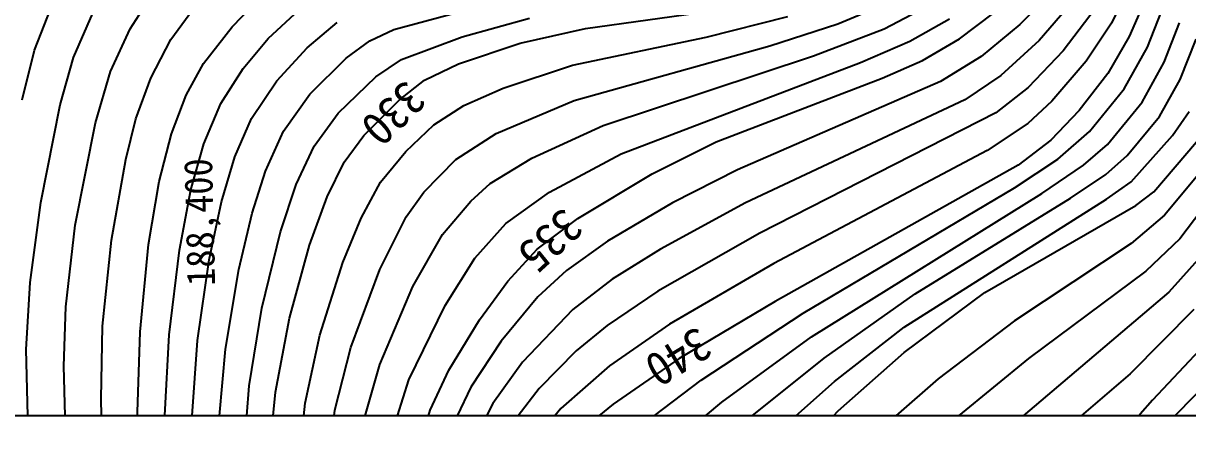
# Model space of a CAD drawing. Header units: millimetres. Extents: x 14950 to 15746, y 1103 to 1809.
# Drawn here: x 15562.6 to 15645.1, y 1394.2 to 1424.4 of the extents above; entities that cross this region are included whole.
import ezdxf
from ezdxf.enums import TextEntityAlignment as Align
from ezdxf.xclip import XClip

# ---------------------------------------------------------------- set-up
doc = ezdxf.new("R2010")
doc.units = ezdxf.units.MM
doc.header["$LTSCALE"] = 10
doc.header["$MEASUREMENT"] = 0
doc.header["$XCLIPFRAME"] = 2
doc.layers.add('TX-PAPR', color=2, linetype='Continuous', plot=False)
doc.layers.add('TZ-BASE', color=253, linetype='Continuous')
doc.styles.add('HANA', font='GulimChe.ttf')

# ---------------------------------------------------------------- blocks, each defined once
blk = doc.blocks.new('JD-DGDG5SGS')
at = {"layer": 'TZ-BASE'}
for p, q in [((606.233, -44.379, 120.104), (603.35, -47.293, 120.104)), ((611.438, -43.942, 123.104), (609.84, -47.22, 123.104)), ((540.33, -47.613, 107.104), (542.076, -44.863, 107.104)), ((547.543, -47.481, 109.104), (549.665, -45.283, 109.104)), ((607.503, -45.225, 121.104), (604.724, -48.437, 121.104)), ((612.573, -44.789, 124.104), (611.099, -48.154, 124.104)), ((533.542, -49.118, 105.104), (534.926, -45.618, 105.104)), ((543.219, -48.367, 108.104), (545.031, -45.877, 108.104)), ((558.996, -47.665, 112.104), (565.952, -45.783, 112.104)), ((590.452, -47.248, 116.104), (593.741, -45.885, 116.104)), ((593.748, -47.603, 117.104), (597.131, -45.83, 117.104)), ((599.09, -48.324, 119.104), (602.73, -45.533, 119.104)), ((608.69, -46.184, 122.104), (606.432, -49.16, 122.104)), ((612.406, -48.907, 125.104), (613.64, -45.722, 125.104)), ((536.323, -49.641, 106.104), (537.676, -46.496, 106.104)), ((550.109, -48.294, 110.104), (552.301, -46.262, 110.104)), ((563.844, -48.179, 113.104), (568.627, -46.853, 113.104)), ((572.578, -47.58, 114.104), (581.419, -46.353, 114.104)), ((581.144, -48.209, 115.104), (586.908, -46.743, 115.104)), ((595.565, -48.496, 118.104), (598.363, -46.898, 118.104)), ((538.946, -50.637, 107.104), (540.33, -47.613, 107.104)), ((545.534, -50.057, 109.104), (547.543, -47.481, 109.104)), ((552.859, -48.963, 111.104), (555.002, -47.172, 111.104)), ((557.317, -48.464, 112.104), (558.996, -47.665, 112.104)), ((567.962, -48.615, 114.104), (572.578, -47.58, 114.104)), ((585.643, -48.812, 116.104), (590.452, -47.248, 116.104)), ((588.741, -49.53, 117.104), (593.748, -47.603, 117.104)), ((603.35, -47.293, 120.104), (600.615, -49.573, 120.104)), ((609.84, -47.22, 123.104), (608.056, -49.9, 123.104)), ((613.586, -49.982, 126.104), (614.671, -47.177, 126.104)), ((541.785, -51.109, 108.104), (543.219, -48.367, 108.104)), ((548.331, -50.427, 110.104), (550.109, -48.294, 110.104)), ((555.626, -49.689, 112.104), (557.317, -48.464, 112.104)), ((559.548, -49.78, 113.104), (563.844, -48.179, 113.104)), ((563.578, -50.078, 114.104), (567.962, -48.615, 114.104)), ((571.665, -50.186, 115.104), (581.144, -48.209, 115.104)), ((592.061, -50.005, 118.104), (595.565, -48.496, 118.104)), ((596.464, -49.844, 119.104), (599.09, -48.324, 119.104)), ((604.724, -48.437, 121.104), (601.999, -50.925, 121.104)), ((611.099, -48.154, 124.104), (609.584, -50.785, 124.104)), ((614.723, -51.202, 127.104), (615.837, -48.336, 127.104)), ((532.665, -52.636, 105.104), (533.542, -49.118, 105.104)), ((550.719, -51.29, 111.104), (552.859, -48.963, 111.104)), ((571.775, -52.683, 116.104), (585.643, -48.812, 116.104)), ((606.432, -49.16, 122.104), (603.936, -51.758, 122.104)), ((610.756, -51.849, 125.104), (612.406, -48.907, 125.104)), ((535.364, -52.985, 106.104), (536.323, -49.641, 106.104)), ((544.295, -52.303, 109.104), (545.534, -50.057, 109.104)), ((553.053, -52.229, 112.104), (555.626, -49.689, 112.104)), ((557.726, -51.004, 113.104), (559.548, -49.78, 113.104)), ((561.169, -51.246, 114.104), (563.578, -50.078, 114.104)), ((566.741, -51.807, 115.104), (571.665, -50.186, 115.104)), ((573.848, -54.448, 117.104), (588.741, -49.53, 117.104)), ((575.109, -56.47, 118.104), (592.061, -50.005, 118.104)), ((593.592, -51.105, 119.104), (596.464, -49.844, 119.104)), ((600.615, -49.573, 120.104), (597.743, -51.333, 120.104)), ((608.056, -49.9, 123.104), (605.614, -52.73, 123.104)), ((612.021, -52.797, 126.104), (613.586, -49.982, 126.104)), ((537.86, -54.258, 107.104), (538.946, -50.637, 107.104)), ((540.735, -53.987, 108.104), (541.785, -51.109, 108.104)), ((546.74, -52.907, 110.104), (548.331, -50.427, 110.104)), ((555.062, -53.582, 113.104), (557.726, -51.004, 113.104)), ((581.852, -55.603, 119.104), (593.592, -51.105, 119.104)), ((601.999, -50.925, 121.104), (599.456, -52.628, 121.104)), ((609.584, -50.785, 124.104), (607.556, -53.397, 124.104)), ((548.922, -53.955, 111.104), (550.719, -51.29, 111.104)), ((559.416, -52.627, 114.104), (561.169, -51.246, 114.104)), ((563.962, -53.05, 115.104), (566.741, -51.807, 115.104)), ((597.743, -51.333, 120.104), (583.362, -57.583, 120.104)), ((603.936, -51.758, 122.104), (601.66, -53.563, 122.104)), ((608.281, -54.881, 125.104), (610.756, -51.849, 125.104)), ((613.238, -53.807, 127.104), (614.723, -51.202, 127.104)), ((543.245, -55.033, 109.104), (544.295, -52.303, 109.104)), ((551.182, -54.856, 112.104), (553.053, -52.229, 112.104)), ((556.876, -55.153, 114.104), (559.416, -52.627, 114.104)), ((566.266, -55.018, 116.104), (571.775, -52.683, 116.104)), ((599.456, -52.628, 121.104), (583.93, -59.921, 121.104)), ((605.614, -52.73, 123.104), (603.919, -54.314, 123.104)), ((533.996, -59.913, 106.104), (535.364, -52.985, 106.104)), ((545.555, -55.758, 110.104), (546.74, -52.907, 110.104)), ((553.357, -55.918, 113.104), (555.062, -53.582, 113.104)), ((561.842, -54.407, 115.104), (563.962, -53.05, 115.104)), ((601.66, -53.563, 122.104), (584.927, -62.075, 122.104)), ((607.556, -53.397, 124.104), (605.549, -55.501, 124.104)), ((609.558, -55.79, 126.104), (612.021, -52.797, 126.104)), ((614.164, -55.169, 128.104), (615.355, -53.467, 128.104)), ((536.442, -61.511, 107.104), (537.86, -54.258, 107.104)), ((540.031, -56.869, 108.104), (540.735, -53.987, 108.104)), ((547.75, -56.68, 111.104), (548.922, -53.955, 111.104)), ((559.851, -56.298, 115.104), (561.842, -54.407, 115.104)), ((603.919, -54.314, 123.104), (601.044, -56.231, 123.104)), ((610.948, -56.571, 127.104), (613.238, -53.807, 127.104)), ((542.371, -58.431, 109.104), (543.245, -55.033, 109.104)), ((549.915, -57.677, 112.104), (551.182, -54.856, 112.104)), ((555.491, -57.049, 114.104), (556.876, -55.153, 114.104)), ((563.39, -56.858, 116.104), (566.266, -55.018, 116.104)), ((568.782, -56.774, 117.104), (573.848, -54.448, 117.104)), ((606.048, -56.844, 125.104), (608.281, -54.881, 125.104)), ((611.246, -58.436, 128.104), (614.164, -55.169, 128.104)), ((544.636, -59.016, 110.104), (545.555, -55.758, 110.104)), ((552.084, -58.642, 113.104), (553.357, -55.918, 113.104)), ((577.317, -57.865, 119.104), (581.852, -55.603, 119.104)), ((605.549, -55.501, 124.104), (603.24, -57.253, 124.104)), ((607.869, -57.272, 126.104), (609.558, -55.79, 126.104)), ((612.841, -59.15, 129.104), (615.86, -55.613, 129.104)), ((538.997, -62.572, 108.104), (540.031, -56.869, 108.104)), ((546.802, -59.851, 111.104), (547.75, -56.68, 111.104)), ((558.058, -58.47, 115.104), (559.851, -56.298, 115.104)), ((561.124, -59.179, 116.104), (563.39, -56.858, 116.104)), ((565.823, -58.567, 117.104), (568.782, -56.774, 117.104)), ((570.046, -59.179, 118.104), (575.109, -56.47, 118.104)), ((601.044, -56.231, 123.104), (585.929, -64.234, 123.104)), ((602.985, -58.867, 125.104), (606.048, -56.844, 125.104)), ((609.442, -57.935, 127.104), (610.948, -56.571, 127.104)), ((548.965, -60.672, 112.104), (549.915, -57.677, 112.104)), ((554.273, -59.512, 114.104), (555.491, -57.049, 114.104)), ((583.362, -57.583, 120.104), (578.752, -59.921, 120.104)), ((603.24, -57.253, 124.104), (586.011, -66.91, 124.104)), ((604.903, -59.272, 126.104), (607.869, -57.272, 126.104)), ((541.635, -62.884, 109.104), (542.371, -58.431, 109.104)), ((556.681, -61.022, 115.104), (558.058, -58.47, 115.104)), ((564.467, -59.817, 117.104), (565.823, -58.567, 117.104)), ((572.044, -61.043, 119.104), (577.317, -57.865, 119.104)), ((606.937, -59.602, 127.104), (609.442, -57.935, 127.104)), ((609.486, -59.667, 128.104), (611.246, -58.436, 128.104)), ((615.989, -57.938, 130.104), (613.598, -60.81, 130.104)), ((543.823, -63.286, 110.104), (544.636, -59.016, 110.104)), ((550.97, -61.988, 113.104), (552.084, -58.642, 113.104)), ((559.89, -60.928, 116.104), (561.124, -59.179, 116.104)), ((566.938, -61.403, 118.104), (570.046, -59.179, 118.104)), ((587.999, -67.744, 125.104), (602.985, -58.867, 125.104)), ((588.606, -69.406, 126.104), (604.903, -59.272, 126.104)), ((611.567, -60.125, 129.104), (612.841, -59.15, 129.104)), ((533.24, -65.574, 106.104), (533.996, -59.913, 106.104)), ((545.932, -63.967, 111.104), (546.802, -59.851, 111.104)), ((553.036, -62.924, 114.104), (554.273, -59.512, 114.104)), ((562.448, -62.173, 117.104), (564.467, -59.817, 117.104)), ((578.752, -59.921, 120.104), (574.137, -62.636, 120.104)), ((583.93, -59.921, 121.104), (577.909, -63.218, 121.104)), ((595.162, -68.728, 128.104), (609.486, -59.667, 128.104)), ((595.949, -66.369, 127.104), (606.937, -59.602, 127.104)), ((600.875, -66.279, 129.104), (611.567, -60.125, 129.104)), ((616.771, -59.745, 131.104), (614.684, -62.48, 131.104)), ((548.029, -64.648, 112.104), (548.965, -60.672, 112.104)), ((555.395, -64.159, 115.104), (556.681, -61.022, 115.104)), ((558.012, -64.645, 116.104), (559.89, -60.928, 116.104)), ((569.156, -63.217, 119.104), (572.044, -61.043, 119.104)), ((613.598, -60.81, 130.104), (611.236, -62.799, 130.104)), ((535.779, -67.286, 107.104), (536.442, -61.511, 107.104)), ((564.755, -63.842, 118.104), (566.938, -61.403, 118.104)), ((538.376, -68.662, 108.104), (538.997, -62.572, 108.104)), ((549.656, -67.392, 113.104), (550.97, -61.988, 113.104)), ((560.36, -65.861, 117.104), (562.448, -62.173, 117.104)), ((574.137, -62.636, 120.104), (571.248, -64.726, 120.104)), ((584.927, -62.075, 122.104), (577.705, -66.179, 122.104)), ((614.684, -62.48, 131.104), (612.287, -64.761, 131.104)), ((541.03, -69.055, 109.104), (541.635, -62.884, 109.104)), ((543.087, -69.282, 110.104), (543.823, -63.286, 110.104)), ((551.613, -68.085, 114.104), (553.036, -62.924, 114.104)), ((567.076, -65.466, 119.104), (569.156, -63.217, 119.104)), ((577.909, -63.218, 121.104), (574.467, -65.344, 121.104)), ((611.236, -62.799, 130.104), (602.974, -68.289, 130.104)), ((545.095, -69.679, 111.104), (545.932, -63.967, 111.104)), ((553.772, -69.298, 115.104), (555.395, -64.159, 115.104)), ((562.64, -67.187, 118.104), (564.755, -63.842, 118.104)), ((585.929, -64.234, 123.104), (578.529, -68.53, 123.104)), ((616.17, -63.724, 132.104), (613.905, -66.245, 132.104)), ((547.072, -70.278, 112.104), (548.029, -64.648, 112.104)), ((555.964, -70.16, 116.104), (558.012, -64.645, 116.104)), ((571.248, -64.726, 120.104), (569.209, -66.592, 120.104)), ((612.287, -64.761, 131.104), (603.979, -70.949, 131.104)), ((532.963, -70.323, 106.104), (533.24, -65.574, 106.104)), ((558.022, -71.371, 117.104), (560.36, -65.861, 117.104)), ((565.066, -68.202, 119.104), (567.076, -65.466, 119.104)), ((574.467, -65.344, 121.104), (571.678, -67.479, 121.104)), ((569.209, -66.592, 120.104), (566.604, -69.716, 120.104)), ((577.705, -66.179, 122.104), (574.112, -68.607, 122.104)), ((589.487, -70.918, 127.104), (595.949, -66.369, 127.104)), ((613.905, -66.245, 132.104), (591.735, -85.085, 132.104)), ((595.172, -70.532, 129.104), (600.875, -66.279, 129.104)), ((535.632, -71.502, 107.104), (535.779, -67.286, 107.104)), ((548.751, -72.894, 113.104), (549.656, -67.392, 113.104)), ((560.075, -72.46, 118.104), (562.64, -67.187, 118.104)), ((571.678, -67.479, 121.104), (568.122, -71.214, 121.104)), ((586.011, -66.91, 124.104), (579.223, -70.951, 124.104)), ((615.678, -67.49, 133.104), (611.175, -72.044, 133.104)), ((550.627, -73.325, 114.104), (551.613, -68.085, 114.104)), ((562.896, -71.774, 119.104), (565.066, -68.202, 119.104)), ((580.775, -72.493, 125.104), (587.999, -67.744, 125.104)), ((602.974, -68.289, 130.104), (597.572, -72.384, 130.104)), ((618.277, -68.001, 134.104), (612.751, -73.9, 134.104)), ((538.266, -73.81, 108.104), (538.376, -68.662, 108.104)), ((540.838, -74.742, 109.104), (541.03, -69.055, 109.104)), ((542.779, -74.992, 110.104), (543.087, -69.282, 110.104)), ((574.112, -68.607, 122.104), (571.932, -70.397, 122.104)), ((578.529, -68.53, 123.104), (574.279, -71.481, 123.104)), ((590.227, -72.569, 128.104), (595.162, -68.728, 128.104)), ((544.68, -75.484, 111.104), (545.095, -69.679, 111.104)), ((552.723, -74.102, 115.104), (553.772, -69.298, 115.104)), ((566.604, -69.716, 120.104), (564.472, -72.969, 120.104)), ((582.237, -74.042, 126.104), (588.606, -69.406, 126.104)), ((533.117, -76.608, 106.104), (532.963, -70.323, 106.104)), ((546.576, -75.78, 112.104), (547.072, -70.278, 112.104)), ((554.827, -74.604, 116.104), (555.964, -70.16, 116.104)), ((571.932, -70.397, 122.104), (569.305, -73.067, 122.104)), ((583.637, -75.616, 127.104), (589.487, -70.918, 127.104)), ((590.49, -74.659, 129.104), (595.172, -70.532, 129.104)), ((612.485, -76.892, 135.104), (619.06, -70.207, 135.104)), ((535.811, -78.736, 107.104), (535.632, -71.502, 107.104)), ((556.872, -75.399, 117.104), (558.022, -71.371, 117.104)), ((568.122, -71.214, 121.104), (566.021, -74.144, 121.104)), ((574.279, -71.481, 123.104), (570.847, -74.5, 123.104)), ((579.223, -70.951, 124.104), (574.542, -74.176, 124.104)), ((603.979, -70.949, 131.104), (598.226, -75.629, 131.104)), ((558.932, -76.043, 118.104), (560.075, -72.46, 118.104)), ((561.58, -74.597, 119.104), (562.896, -71.774, 119.104)), ((576.117, -75.997, 125.104), (580.775, -72.493, 125.104)), ((584.806, -77.388, 128.104), (590.227, -72.569, 128.104)), ((611.175, -72.044, 133.104), (591.63, -88.725, 133.104)), ((597.572, -72.384, 130.104), (592.267, -77.018, 130.104)), ((548.392, -77.44, 113.104), (548.751, -72.894, 113.104)), ((550.19, -77.963, 114.104), (550.627, -73.325, 114.104)), ((564.472, -72.969, 120.104), (563.087, -75.852, 120.104)), ((569.305, -73.067, 122.104), (567.416, -75.527, 122.104)), ((612.035, -79.824, 136.104), (618.897, -73.306, 136.104)), ((538.457, -79.877, 108.104), (538.266, -73.81, 108.104)), ((552.256, -78.531, 115.104), (552.723, -74.102, 115.104)), ((566.021, -74.144, 121.104), (564.524, -77.063, 121.104)), ((574.542, -74.176, 124.104), (571.833, -76.403, 124.104)), ((577.841, -77.684, 126.104), (582.237, -74.042, 126.104)), ((612.751, -73.9, 134.104), (611.873, -74.892, 134.104)), ((541.017, -80.457, 109.104), (540.838, -74.742, 109.104)), ((542.903, -80.801, 110.104), (542.779, -74.992, 110.104)), ((554.301, -78.708, 116.104), (554.827, -74.604, 116.104)), ((560.79, -77.315, 119.104), (561.58, -74.597, 119.104)), ((570.847, -74.5, 123.104), (568.913, -76.722, 123.104)), ((585.756, -79.372, 129.104), (590.49, -74.659, 129.104)), ((611.873, -74.892, 134.104), (605.249, -81.09, 134.104))]:
    blk.add_line(p, q, dxfattribs=at)
at = {"layer": 'TZ-BASE', "style": 'HANA'}
for s, rotation, p in [('330', 224.36226, (559.822, -51.137, 114.104)), ('335', 222.59368, (571.012, -60.167, 119.104)), ('340', 211.5506, (580.532, -68.617, 124.104))]:
    blk.add_text(s, height=2.4, rotation=rotation, dxfattribs=at).set_placement(p)
blk.add_text('188,400', height=2, rotation=91.41947, dxfattribs=at).set_placement((546.123, -56.75, -215.896), align=Align.RIGHT)

msp = doc.modelspace()

# ---------------------------------------------------------------- linework, layer by layer
at = {"layer": 'TX-PAPR', "flags": 128}
msp.add_lwpolyline([(15031.864, 1546.582), (15727.095, 1546.582), (15732.263, 1396.582), (15027.753, 1396.582)], close=True, dxfattribs=at)

# ---------------------------------------------------------------- block references
at = {"layer": 'TZ-BASE'}
ref = msp.add_blockref('JD-DGDG5SGS', (15029.808, 1471.582), dxfattribs=at)
XClip(ref).set_block_clipping_path([(2.0554214451, 74.9999997736), (697.2865998994, 74.9999245237), (702.4547041552, -75.0000750513), (-2.0554214453, -74.9999997815)])

doc.saveas('drawing.dxf')
